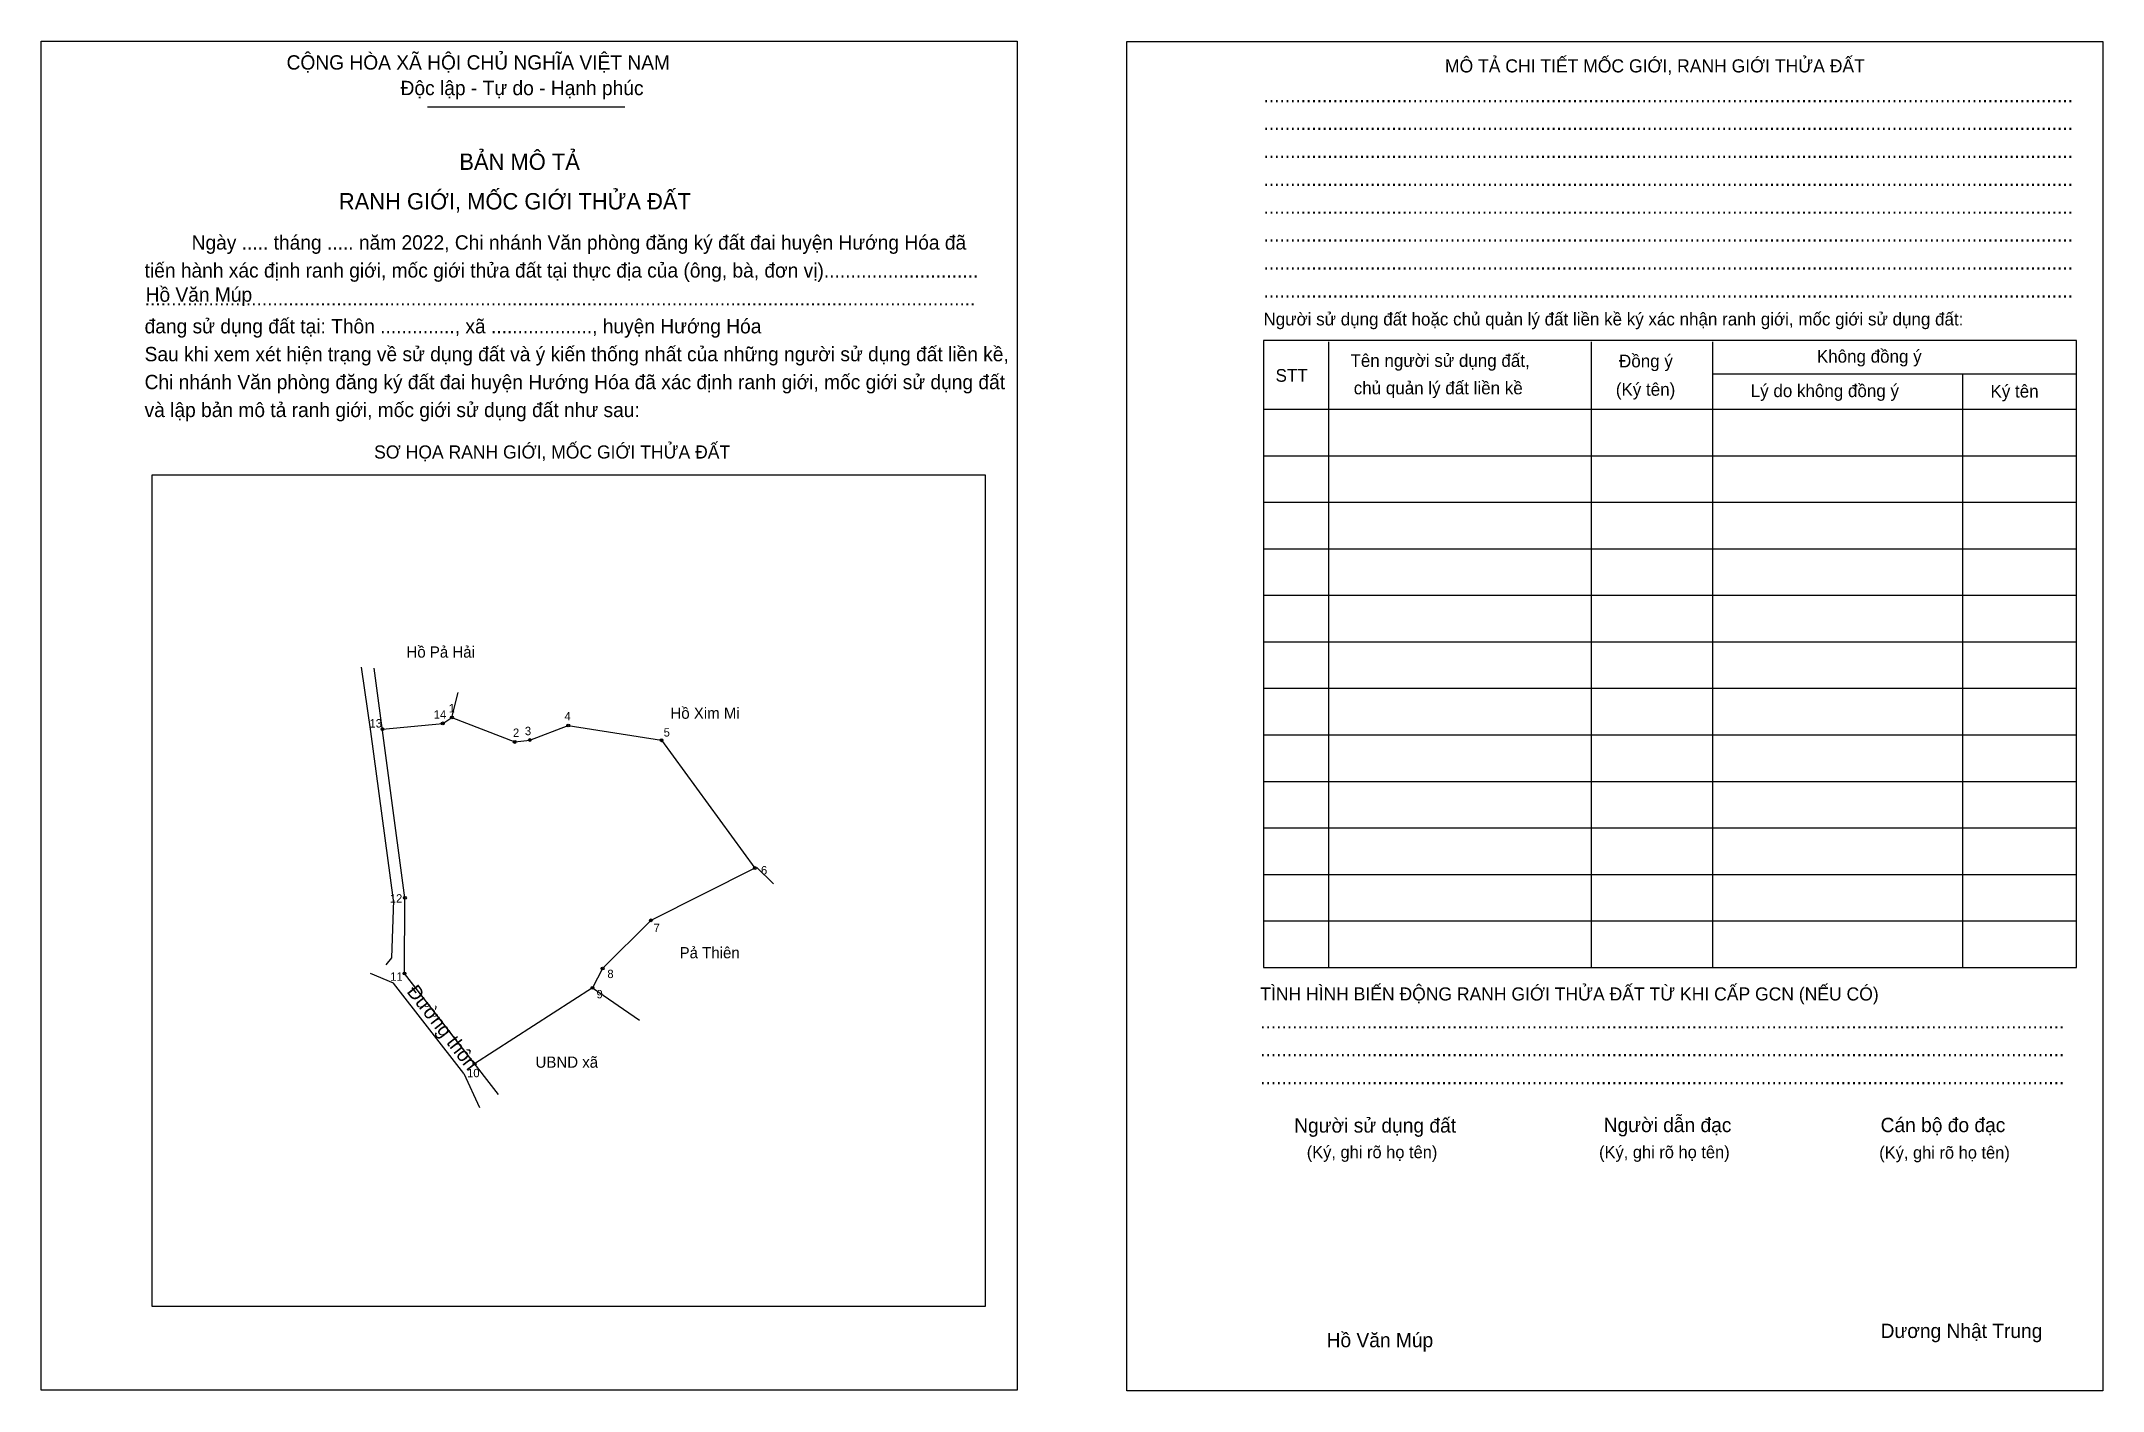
# Model space of a CAD drawing. Extents: x 548706 to 549147, y 1836257 to 1836545.
import ezdxf

# ---------------------------------------------------------------- set-up
doc = ezdxf.new("R2010")
doc.units = 0
for name, color, linetype in [('Level 1', 7, 'Continuous'), ('Level 10', 7, 'Continuous'), ('Level 11', 7, 'Continuous'), ('Level 12', 7, 'Continuous'), ('Level 2', 7, 'Continuous'), ('Level 25', 7, 'Continuous'), ('Level 55', 7, 'Continuous'), ('Level 6', 7, 'Continuous'), ('Level 9', 7, 'Continuous')]:
    doc.layers.add(name, color=color, linetype=linetype)

msp = doc.modelspace()

# ---------------------------------------------------------------- linework, layer by layer
at = {"layer": 'Level 1'}
for p, q in [((548706.27, 1836545.21), (548706.27, 1836545.21)), ((548938.32, 1836545.11), (548938.32, 1836545.11)), ((548788.8, 1836531.18), (548830.98, 1836531.18)), ((548981.44, 1836480.94), (548981.44, 1836347.15)), ((549037.54, 1836480.94), (549037.54, 1836347.15)), ((549063.51, 1836480.94), (549063.51, 1836347.15)), ((549063.51, 1836474.08), (549141.3, 1836474.08)), ((549116.93, 1836474.08), (549116.93, 1836347.15)), ((548967.51, 1836466.52), (549141.3, 1836466.52)), ((548967.51, 1836456.57), (549141.3, 1836456.57)), ((548729.96, 1836452.49), (548729.96, 1836452.49)), ((548967.51, 1836446.62), (549141.3, 1836446.62)), ((548967.51, 1836436.68), (549141.3, 1836436.68)), ((548967.51, 1836426.73), (549141.3, 1836426.73)), ((548967.51, 1836416.78), (549141.3, 1836416.78)), ((548967.51, 1836406.83), (549141.3, 1836406.83)), ((548967.51, 1836396.88), (549141.3, 1836396.88)), ((548967.51, 1836386.94), (549141.3, 1836386.94)), ((548967.51, 1836376.99), (549141.3, 1836376.99)), ((548967.51, 1836367.04), (549141.3, 1836367.04)), ((548967.51, 1836357.09), (549141.3, 1836357.09)), ((548908.02, 1836274.63), (548908.02, 1836274.63)), ((548914.85, 1836256.72), (548914.85, 1836256.72)), ((549146.9, 1836256.62), (549146.9, 1836256.62))]:
    msp.add_line(p, q, dxfattribs=at)
for points in [[(549141.3, 1836481.24), (548967.51, 1836481.24), (548967.51, 1836347.15), (549141.3, 1836347.15)], [(548729.96, 1836452.49), (548908.02, 1836452.49), (548908.02, 1836274.63), (548729.96, 1836274.63)]]:
    msp.add_lwpolyline(points, close=True, dxfattribs=at)
at = {"layer": 'Level 10'}
for p, q in [((548776.72, 1836397.62), (548774.74, 1836411.34)), ((548784.02, 1836362.03), (548777.46, 1836411.14)), ((548794.06, 1836400.59), (548795.36, 1836405.95)), ((548779.2, 1836398.11), (548792.08, 1836399.34)), ((548792.08, 1836399.34), (548794.06, 1836400.59)), ((548794.06, 1836400.59), (548807.47, 1836395.36)), ((548810.69, 1836395.78), (548818.93, 1836398.9)), ((548818.93, 1836398.9), (548838.85, 1836395.72)), ((548781.54, 1836361.54), (548776.72, 1836397.62)), ((548807.47, 1836395.36), (548810.69, 1836395.78)), ((548838.85, 1836395.72), (548858.78, 1836368.4)), ((548858.78, 1836368.4), (548836.59, 1836357.22)), ((548859.16, 1836368.59), (548862.76, 1836364.99)), ((548781.54, 1836361.54), (548781.14, 1836349.22)), ((548783.9, 1836345.83), (548784.02, 1836362.03)), ((548836.59, 1836357.22), (548826.26, 1836346.94)), ((548781.14, 1836349.22), (548779.93, 1836347.7)), ((548781.57, 1836343.78), (548776.62, 1836345.82)), ((548798.91, 1836326.53), (548783.9, 1836345.83)), ((548826.26, 1836346.94), (548824.09, 1836342.78)), ((548796.58, 1836324.48), (548781.57, 1836343.78)), ((548824.09, 1836342.78), (548798.91, 1836326.53)), ((548824.09, 1836342.78), (548834.11, 1836335.86)), ((548796.58, 1836324.48), (548799.94, 1836317.22))]:
    msp.add_line(p, q, dxfattribs=at)
at = {"layer": 'Level 11'}
for centre in [(548779.2, 1836398.11), (548792.08, 1836399.34), (548794.06, 1836400.59), (548818.93, 1836398.9), (548807.47, 1836395.36), (548810.69, 1836395.78), (548838.85, 1836395.72), (548858.78, 1836368.4), (548784.02, 1836362.03), (548836.59, 1836357.22), (548783.9, 1836345.83), (548826.26, 1836346.94), (548824.09, 1836342.78), (548824.09, 1836342.78), (548798.91, 1836326.53)]:
    msp.add_circle(centre, 0.298, dxfattribs=at)
at = {"layer": 'Level 2'}
for points in [[(548706.27, 1836545.21), (548914.85, 1836545.21), (548914.85, 1836256.72), (548706.27, 1836256.72)], [(548938.33, 1836545.11), (549146.9, 1836545.11), (549146.9, 1836256.62), (548938.33, 1836256.62)]]:
    msp.add_lwpolyline(points, close=True, dxfattribs=at)
at = {"layer": 'Level 25'}
for p, q in [((548807.47, 1836395.36), (548810.69, 1836395.78)), ((548838.85, 1836395.72), (548858.78, 1836368.4)), ((548836.59, 1836357.22), (548826.26, 1836346.94)), ((548804, 1836319.99), (548783.9, 1836345.83))]:
    msp.add_line(p, q, dxfattribs=at)

# ---------------------------------------------------------------- texts
at = {"layer": 'Level 1'}
for s, height, p in [('CỘNG HÒA XÃ HỘI CHỦ NGHĨA VIỆT NAM', 3.0637, (548758.71, 1836539.14)), ('MÔ TẢ CHI TIẾT MỐC GIỚI, RANH GIỚI THỬA ĐẤT', 2.8011, (549006.3, 1836538.53)), ('Độc lập - Tự do - Hạnh phúc', 3.0637, (548783.08, 1836533.67)), ('........................................................................................................................................................', 3.06373, (548967.51, 1836532.17)), ('........................................................................................................................................................', 3.06373, (548967.51, 1836526.21)), ('BẢN MÔ TẢ', 3.502, (548795.64, 1836517.69)), ('........................................................................................................................................................', 3.06373, (548967.51, 1836520.24)), ('RANH GIỚI, MỐC GIỚI THỬA ĐẤT', 3.5018, (548769.88, 1836509.23)), ('........................................................................................................................................................', 3.06373, (548967.51, 1836514.27)), ('........................................................................................................................................................', 3.06373, (548967.51, 1836508.3)), ('Ngày ..... tháng ..... năm 2022, Chi nhánh Văn phòng đăng ký đất đai huyện Hướng Hóa đã', 3.0637, (548738.42, 1836500.64)), ('........................................................................................................................................................', 3.06373, (548967.51, 1836502.33)), ('tiến hành xác định ranh giới, mốc giới thửa đất tại thực địa của (ông, bà, đơn vị).............................', 3.06373, (548728.37, 1836494.67)), ('........................................................................................................................................................', 3.06373, (548967.51, 1836496.36)), ('........................................................................................................................................................', 3.06373, (548967.51, 1836490.39)), ('đang sử dụng đất tại: Thôn .............., xã ..................., huyện Hướng Hóa', 3.0637, (548728.37, 1836482.73)), ('............................................................................................................................................................', 3.06373, (548728.37, 1836488.7)), ('Người sử dụng đất hoặc chủ quản lý đất liền kề ký xác nhận ranh giới, mốc giới sử dụng đất:', 2.7139, (548967.51, 1836484.43)), ('Sau khi xem xét hiện trạng về sử dụng đất và ý kiến thống nhất của những người sử dụng đất liền kề,', 3.0637, (548728.37, 1836476.77)), ('Tên người sử dụng đất,', 2.7139, (548986.11, 1836475.57)), ('Đồng ý', 2.714, (549043.51, 1836475.47)), ('Không đồng ý', 2.7139, (549085.79, 1836476.47)), ('Chi nhánh Văn phòng đăng ký đất đai huyện Hướng Hóa đã xác định ranh giới, mốc giới sử dụng đất', 3.0637, (548728.37, 1836470.8)), ('STT', 2.714, (548970.1, 1836472.39)), ('chủ quản lý đất liền kề', 2.7139, (548986.81, 1836469.7)), ('và lập bản mô tả ranh giới, mốc giới sử dụng đất như sau:', 3.0637, (548728.37, 1836464.83)), ('(Ký tên)', 2.714, (549042.82, 1836469.4)), ('Lý do không đồng ý', 2.7139, (549071.66, 1836469.11)), ('Ký tên', 2.714, (549122.9, 1836469.01)), ('SƠ HỌA RANH GIỚI, MỐC GIỚI THỬA ĐẤT', 2.8011, (548777.42, 1836455.97)), ('TÌNH HÌNH BIẾN ĐỘNG RANH GIỚI THỬA ĐẤT TỪ KHI CẤP GCN (NẾU CÓ)', 2.8011, (548966.82, 1836340.08)), ('.......................................................................................................................................................', 3.06373, (548966.82, 1836334.11)), ('.......................................................................................................................................................', 3.06373, (548966.82, 1836328.15)), ('.......................................................................................................................................................', 3.06373, (548966.82, 1836322.18)), ('Người sử dụng đất', 3.0637, (548974.08, 1836311.83)), ('Người dẫn đạc', 3.0637, (549040.23, 1836311.93)), ('Cán bộ đo đạc', 3.0637, (549099.42, 1836311.93)), ('(Ký, ghi rõ họ tên)', 2.6262, (548976.76, 1836306.36)), ('(Ký, ghi rõ họ tên)', 2.6262, (549039.24, 1836306.36)), ('(Ký, ghi rõ họ tên)', 2.6262, (549099.12, 1836306.26)), ('Dương Nhật Trung', 3.0637, (549099.42, 1836267.91))]:
    msp.add_text(s, height=height, dxfattribs=at).set_placement(p)
at = {"layer": 'Level 10'}
msp.add_text('Đường thôn', height=3, rotation=307.8729, dxfattribs=at).set_placement((548784.27, 1836341.93))
at = {"layer": 'Level 12'}
for s, p in [('Hồ Pả Hải', (548784.34, 1836413.4)), ('Hồ Xim Mi', (548840.76, 1836400.32)), ('Pả Thiên', (548842.72, 1836349.1)), ('UBND xã', (548811.92, 1836325.7))]:
    msp.add_text(s, height=2.4, dxfattribs=at).set_placement(p)
at = {"layer": 'Level 55'}
for s, p in [('13', (548779.07, 1836398.11)), ('14', (548791.94, 1836399.34)), ('1', (548794, 1836400.59)), ('4', (548818.86, 1836398.9)), ('2', (548807.4, 1836395.36)), ('3', (548810.63, 1836395.78)), ('5', (548838.79, 1836395.72)), ('6', (548858.71, 1836368.4)), ('12', (548783.88, 1836362.03)), ('7', (548836.52, 1836357.22)), ('11', (548783.77, 1836345.83)), ('8', (548826.19, 1836346.94)), ('9', (548824.02, 1836342.78)), ('10', (548798.77, 1836326.53))]:
    msp.add_text(s, height=0.199, dxfattribs=at).set_placement(p)
at = {"layer": 'Level 6'}
for p in [(548728.58, 1836489.5), (548981.01, 1836265.94)]:
    msp.add_text('Hồ Văn Múp', height=3.064, dxfattribs=at).set_placement(p)
at = {"layer": 'Level 9'}
for s, height, p in [('14', 1.791, (548790.16, 1836400.33)), ('1', 1.79, (548793.37, 1836401.68)), ('13', 1.791, (548776.43, 1836398.45)), ('2', 1.79, (548807.1, 1836396.44)), ('3', 1.79, (548809.65, 1836396.81)), ('4', 1.79, (548818.11, 1836399.98)), ('5', 1.79, (548839.31, 1836396.52)), ('6', 1.79, (548860.11, 1836367.04)), ('12', 1.791, (548780.77, 1836361.01)), ('7', 1.79, (548837.15, 1836354.71)), ('11', 1.791, (548780.86, 1836344.3)), ('8', 1.79, (548827.28, 1836344.87)), ('9', 1.79, (548824.96, 1836340.54)), ('10', 1.791, (548797.3, 1836323.67))]:
    msp.add_text(s, height=height, dxfattribs=at).set_placement(p)

doc.saveas('drawing.dxf')
